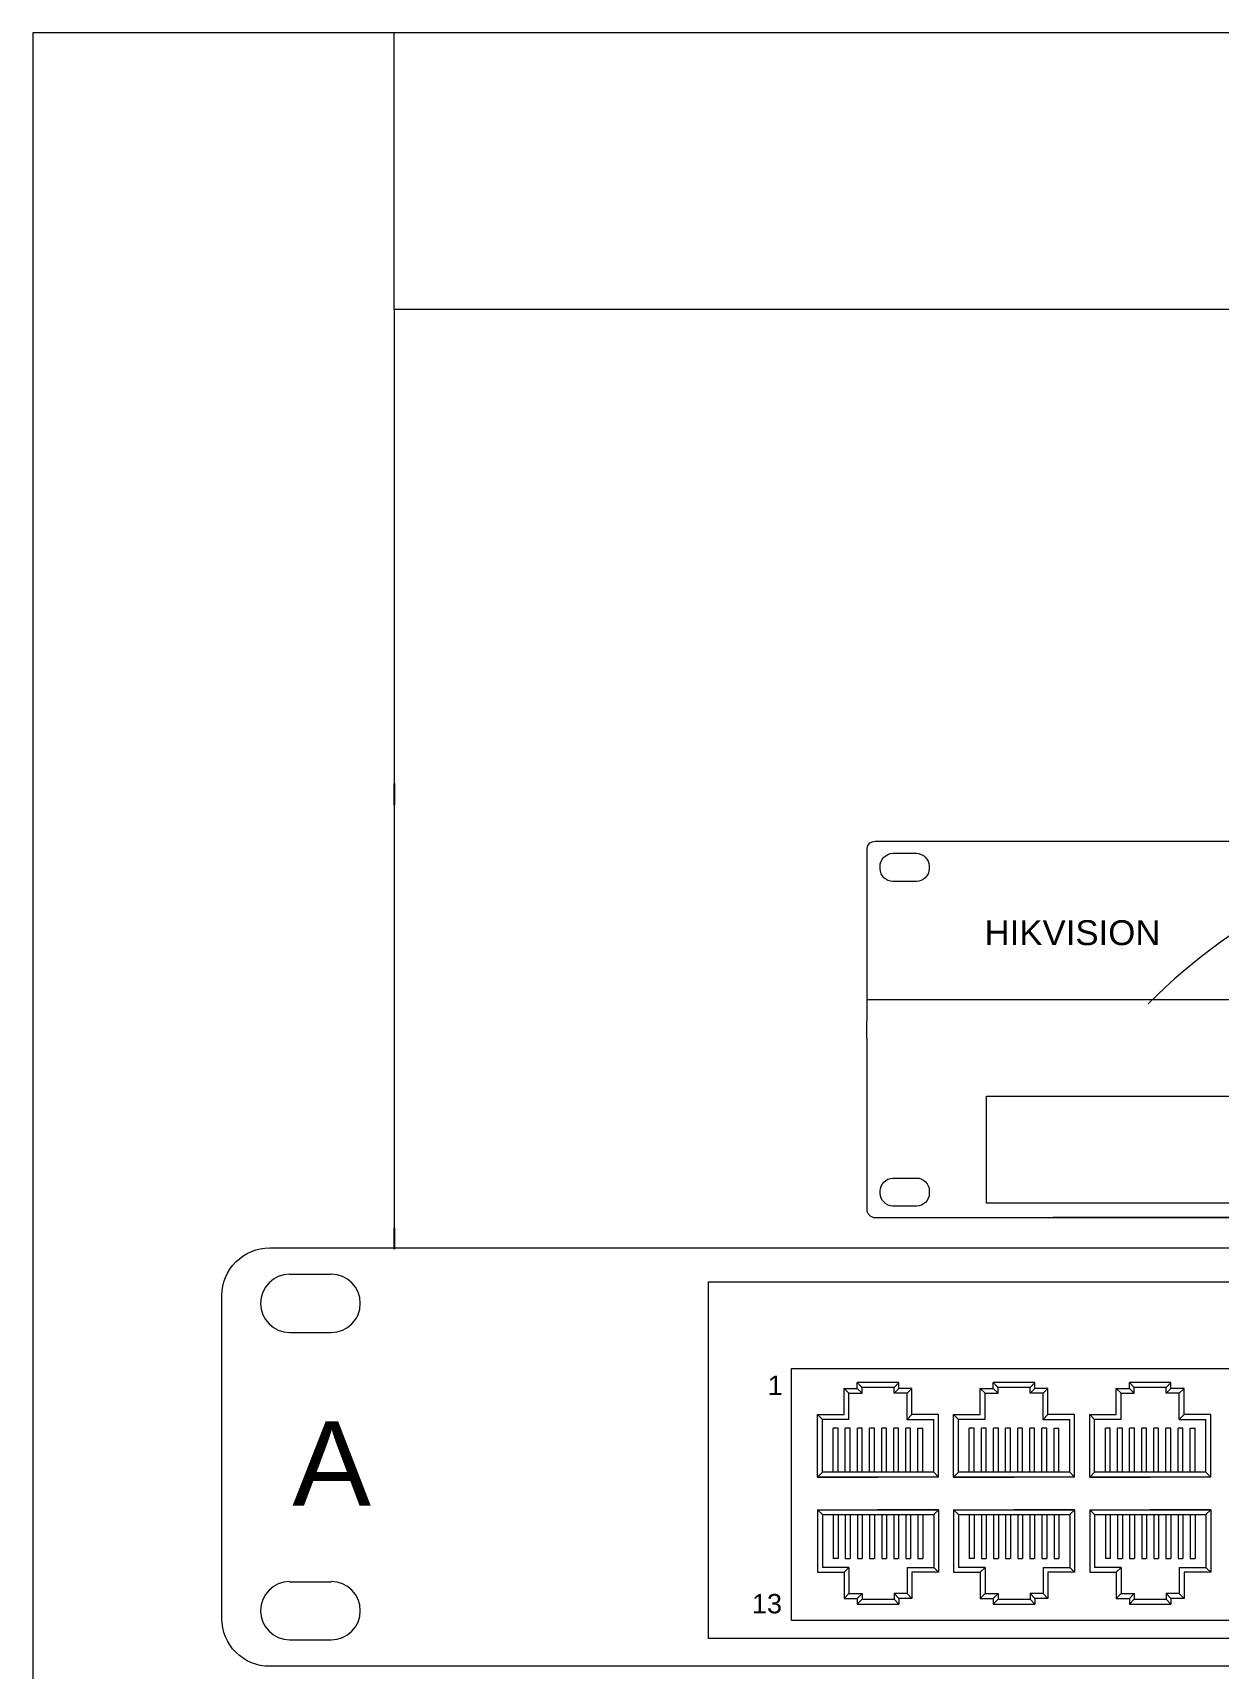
# Model space of a CAD drawing. Header units: millimetres. Extents: x 1256 to 2931, y 3298 to 3694.
# Drawn here: x 1451.82 to 1465.88, y 3486.84 to 3506.24 of the extents above; entities that cross this region are included whole.
import ezdxf

# ---------------------------------------------------------------- set-up
doc = ezdxf.new("R2010")
doc.units = ezdxf.units.MM
doc.layers.get('0').update_dxf_attribs({"color": 250, "lineweight": 5})
for name, color, linetype, lineweight in [('(B) 1U - NVR', 250, 'Continuous', 5), ('(C)1U - Gestion Cable', 250, 'Continuous', 5), ('Canales', 250, 'Continuous', 25), ('Rack 1 - 2', 250, 'Continuous', 5)]:
    doc.layers.add(name, color=color, linetype=linetype, lineweight=lineweight)
doc.styles.get("Standard").update_dxf_attribs({"font": 'Arial.ttf'})

# ---------------------------------------------------------------- blocks, each defined once
blk = doc.blocks.new('1U - Switch 24P RJ45')
at = {"layer": '(C)1U - Gestion Cable', "lineweight": 5}
blk.add_lwpolyline([(30869, -8639), (-614, -8639, -0.414214), (-963, -8290), (-963, -5939, -0.414214), (-614, -5591), (32726, -5591)], format="xyb", dxfattribs=at)
at = {"lineweight": 5}
for p, q in [((-469, -5783), (-166, -5783)), ((2582, -5839), (17329, -5839)), ((2582, -8437), (2582, -5839)), ((-469, -6207), (-166, -6207)), ((3569, -6805), (3569, -6615)), ((3605, -6650), (3569, -6615)), ((3569, -6615), (3665, -6615)), ((3605, -6840), (3605, -6650)), ((3605, -6650), (3700, -6650)), ((3968, -6572), (3665, -6572)), ((3665, -6615), (3665, -6572)), ((3700, -6607), (3665, -6572)), ((3700, -6650), (3665, -6615)), ((3700, -6650), (3700, -6607)), ((3933, -6607), (3700, -6607)), ((3933, -6607), (3968, -6572)), ((3933, -6650), (3933, -6607)), ((3933, -6650), (3968, -6615)), ((4028, -6650), (3933, -6650)), ((3968, -6615), (3968, -6572)), ((4063, -6615), (3968, -6615)), ((4028, -6650), (4063, -6615)), ((4028, -6840), (4028, -6650)), ((4063, -6805), (4063, -6615)), ((4561, -6805), (4561, -6615)), ((4596, -6650), (4561, -6615)), ((4561, -6615), (4656, -6615)), ((4596, -6840), (4596, -6650)), ((4596, -6650), (4691, -6650)), ((4959, -6572), (4656, -6572)), ((4656, -6615), (4656, -6572)), ((4691, -6607), (4656, -6572)), ((4691, -6650), (4656, -6615)), ((4691, -6650), (4691, -6607)), ((4924, -6607), (4691, -6607)), ((4924, -6607), (4959, -6572)), ((4924, -6650), (4924, -6607)), ((4924, -6650), (4959, -6615)), ((5019, -6650), (4924, -6650)), ((4959, -6615), (4959, -6572)), ((5054, -6615), (4959, -6615)), ((5019, -6650), (5054, -6615)), ((5019, -6840), (5019, -6650)), ((5054, -6805), (5054, -6615)), ((5552, -6805), (5552, -6615)), ((5587, -6650), (5552, -6615)), ((5552, -6615), (5647, -6615)), ((5587, -6841), (5587, -6650)), ((5587, -6650), (5682, -6650)), ((5950, -6572), (5647, -6572)), ((5647, -6615), (5647, -6572)), ((5682, -6607), (5647, -6572)), ((5682, -6650), (5647, -6615)), ((5682, -6650), (5682, -6607)), ((5915, -6607), (5682, -6607)), ((5915, -6607), (5950, -6572)), ((5915, -6650), (5915, -6607)), ((5915, -6650), (5950, -6615)), ((6010, -6650), (5915, -6650)), ((5950, -6615), (5950, -6572)), ((6046, -6615), (5950, -6615)), ((6010, -6650), (6046, -6615)), ((6010, -6841), (6010, -6650)), ((6046, -6805), (6046, -6615)), ((3375, -7260), (3375, -6805)), ((3375, -6805), (3569, -6805)), ((3411, -6840), (3375, -6805)), ((3411, -7225), (3411, -6840)), ((3605, -6840), (3411, -6840)), ((3490, -7225), (3490, -6905)), ((3525, -6905), (3490, -6905)), ((3525, -7225), (3525, -6905)), ((3578, -7225), (3578, -6905)), ((3614, -6905), (3578, -6905)), ((3614, -7225), (3614, -6905)), ((3666, -7225), (3666, -6905)), ((3702, -6905), (3666, -6905)), ((3702, -7225), (3702, -6905)), ((3755, -7225), (3755, -6905)), ((3790, -6905), (3755, -6905)), ((3790, -7225), (3790, -6905)), ((3843, -7225), (3843, -6905)), ((3878, -6905), (3843, -6905)), ((3878, -7225), (3878, -6905)), ((3931, -7225), (3931, -6905)), ((3966, -6905), (3931, -6905)), ((3966, -7225), (3966, -6905)), ((4019, -7225), (4019, -6905)), ((4054, -6905), (4019, -6905)), ((4028, -6840), (4063, -6805)), ((4028, -6840), (4222, -6840)), ((4054, -7225), (4054, -6905)), ((4257, -6805), (4063, -6805)), ((4107, -6905), (4143, -6905)), ((4107, -7225), (4107, -6905)), ((4143, -7225), (4143, -6905)), ((4222, -7225), (4222, -6840)), ((4257, -7260), (4257, -6805)), ((4367, -7260), (4367, -6805)), ((4367, -6805), (4561, -6805)), ((4402, -6840), (4367, -6805)), ((4402, -7225), (4402, -6840)), ((4596, -6840), (4402, -6840)), ((4481, -7225), (4481, -6905)), ((4517, -6905), (4481, -6905)), ((4517, -7225), (4517, -6905)), ((4569, -7225), (4569, -6905)), ((4605, -6905), (4569, -6905)), ((4605, -7225), (4605, -6905)), ((4658, -7225), (4658, -6905)), ((4693, -6905), (4658, -6905)), ((4693, -7225), (4693, -6905)), ((4746, -7225), (4746, -6905)), ((4781, -6905), (4746, -6905)), ((4781, -7225), (4781, -6905)), ((4834, -7225), (4834, -6905)), ((4869, -6905), (4834, -6905)), ((4869, -7225), (4869, -6905)), ((4922, -7225), (4922, -6905)), ((4957, -6905), (4922, -6905)), ((4957, -7225), (4957, -6905)), ((5010, -7225), (5010, -6905)), ((5046, -6905), (5010, -6905)), ((5019, -6840), (5054, -6805)), ((5019, -6840), (5213, -6840)), ((5046, -7225), (5046, -6905)), ((5248, -6805), (5054, -6805)), ((5099, -6905), (5134, -6905)), ((5099, -7225), (5099, -6905)), ((5134, -7225), (5134, -6905)), ((5213, -7225), (5213, -6840)), ((5248, -7260), (5248, -6805)), ((5358, -7260), (5358, -6805)), ((5358, -6805), (5552, -6805)), ((5393, -6841), (5358, -6805)), ((5393, -7225), (5393, -6841)), ((5587, -6841), (5393, -6841)), ((5472, -7225), (5472, -6905)), ((5508, -6905), (5472, -6905)), ((5508, -7225), (5508, -6905)), ((5561, -7225), (5561, -6905)), ((5596, -6905), (5561, -6905)), ((5596, -7225), (5596, -6905)), ((5649, -7225), (5649, -6905)), ((5684, -6905), (5649, -6905)), ((5684, -7225), (5684, -6905)), ((5737, -7225), (5737, -6905)), ((5772, -6905), (5737, -6905)), ((5772, -7225), (5772, -6905)), ((5825, -7225), (5825, -6905)), ((5860, -6905), (5825, -6905)), ((5860, -7225), (5860, -6905)), ((5913, -7225), (5913, -6905)), ((5949, -6905), (5913, -6905)), ((5949, -7225), (5949, -6905)), ((6002, -7225), (6002, -6905)), ((6037, -6905), (6002, -6905)), ((6010, -6841), (6046, -6805)), ((6010, -6841), (6204, -6841)), ((6037, -7225), (6037, -6905)), ((6240, -6805), (6046, -6805)), ((6090, -6905), (6125, -6905)), ((6090, -7225), (6090, -6905)), ((6125, -7225), (6125, -6905)), ((6204, -7225), (6204, -6841)), ((6240, -7260), (6240, -6805)), ((3375, -7260), (3411, -7225)), ((4257, -7260), (3375, -7260)), ((3375, -7260), (3816, -7260)), ((4222, -7225), (3411, -7225)), ((4257, -7260), (4222, -7225)), ((4367, -7260), (4402, -7225)), ((5248, -7260), (4367, -7260)), ((4367, -7260), (4808, -7260)), ((5213, -7225), (4402, -7225)), ((5248, -7260), (5213, -7225)), ((5358, -7260), (5393, -7225)), ((6240, -7260), (5358, -7260)), ((5358, -7260), (5799, -7260)), ((6204, -7225), (5393, -7225)), ((6240, -7260), (6204, -7225)), ((3375, -7498), (4257, -7498)), ((3375, -7498), (3375, -7953)), ((3375, -7498), (3411, -7533)), ((4257, -7498), (3816, -7498)), ((4257, -7498), (4222, -7533)), ((4257, -7498), (4257, -7953)), ((4367, -7498), (5248, -7498)), ((4367, -7498), (4367, -7953)), ((4367, -7498), (4402, -7533)), ((5248, -7498), (4808, -7498)), ((5248, -7498), (5213, -7533)), ((5248, -7498), (5248, -7953)), ((5358, -7498), (6240, -7498)), ((5358, -7498), (5358, -7953)), ((5358, -7498), (5393, -7533)), ((6240, -7498), (5799, -7498)), ((6240, -7498), (6204, -7533)), ((6240, -7498), (6240, -7953)), ((3411, -7533), (4222, -7533)), ((3411, -7533), (3411, -7918)), ((3490, -7533), (3490, -7853)), ((3525, -7533), (3525, -7853)), ((3578, -7533), (3578, -7853)), ((3613, -7533), (3613, -7853)), ((3666, -7533), (3666, -7853)), ((3702, -7533), (3702, -7853)), ((3754, -7533), (3754, -7853)), ((3790, -7533), (3790, -7853)), ((3843, -7533), (3843, -7853)), ((3878, -7533), (3878, -7853)), ((3931, -7533), (3931, -7853)), ((3966, -7533), (3966, -7853)), ((4019, -7533), (4019, -7853)), ((4054, -7533), (4054, -7853)), ((4107, -7533), (4107, -7853)), ((4142, -7533), (4142, -7853)), ((4222, -7533), (4222, -7918)), ((4402, -7533), (5213, -7533)), ((4402, -7533), (4402, -7918)), ((4481, -7533), (4481, -7853)), ((4517, -7533), (4517, -7853)), ((4569, -7533), (4569, -7853)), ((4605, -7533), (4605, -7853)), ((4658, -7533), (4658, -7853)), ((4693, -7533), (4693, -7853)), ((4746, -7533), (4746, -7853)), ((4781, -7533), (4781, -7853)), ((4834, -7533), (4834, -7853)), ((4869, -7533), (4869, -7853)), ((4922, -7533), (4922, -7853)), ((4957, -7533), (4957, -7853)), ((5010, -7533), (5010, -7853)), ((5046, -7533), (5046, -7853)), ((5099, -7533), (5099, -7853)), ((5134, -7533), (5134, -7853)), ((5213, -7533), (5213, -7918)), ((5393, -7533), (6204, -7533)), ((5393, -7533), (5393, -7918)), ((5472, -7533), (5472, -7853)), ((5508, -7533), (5508, -7853)), ((5561, -7533), (5561, -7853)), ((5596, -7533), (5596, -7853)), ((5649, -7533), (5649, -7853)), ((5684, -7533), (5684, -7853)), ((5737, -7533), (5737, -7853)), ((5772, -7533), (5772, -7853)), ((5825, -7533), (5825, -7853)), ((5860, -7533), (5860, -7853)), ((5913, -7533), (5913, -7853)), ((5949, -7533), (5949, -7853)), ((6002, -7533), (6002, -7853)), ((6037, -7533), (6037, -7853)), ((6090, -7533), (6090, -7853)), ((6125, -7533), (6125, -7853)), ((6204, -7533), (6204, -7918)), ((3525, -7853), (3490, -7853)), ((3578, -7853), (3613, -7853)), ((3666, -7853), (3702, -7853)), ((3754, -7853), (3790, -7853)), ((3843, -7853), (3878, -7853)), ((3931, -7853), (3966, -7853)), ((4019, -7853), (4054, -7853)), ((4107, -7853), (4142, -7853)), ((4517, -7853), (4481, -7853)), ((4569, -7853), (4605, -7853)), ((4658, -7853), (4693, -7853)), ((4746, -7853), (4781, -7853)), ((4834, -7853), (4869, -7853)), ((4922, -7853), (4957, -7853)), ((5010, -7853), (5046, -7853)), ((5099, -7853), (5134, -7853)), ((5508, -7853), (5472, -7853)), ((5561, -7853), (5596, -7853)), ((5649, -7853), (5684, -7853)), ((5737, -7853), (5772, -7853)), ((5825, -7853), (5860, -7853)), ((5913, -7853), (5949, -7853)), ((6002, -7853), (6037, -7853)), ((6090, -7853), (6125, -7853)), ((3375, -7953), (3569, -7953)), ((3605, -7918), (3411, -7918)), ((3605, -7918), (3569, -7953)), ((3569, -7953), (3569, -8144)), ((3605, -7918), (3605, -8108)), ((4028, -7918), (4222, -7918)), ((4028, -7918), (4028, -8108)), ((4257, -7953), (4063, -7953)), ((4063, -7953), (4063, -8144)), ((4222, -7918), (4257, -7953)), ((4367, -7953), (4561, -7953)), ((4596, -7918), (4402, -7918)), ((4596, -7918), (4561, -7953)), ((4561, -7953), (4561, -8144)), ((4596, -7918), (4596, -8108)), ((5019, -7918), (5213, -7918)), ((5019, -7918), (5019, -8108)), ((5248, -7953), (5054, -7953)), ((5054, -7953), (5054, -8144)), ((5213, -7918), (5248, -7953)), ((5358, -7953), (5552, -7953)), ((5587, -7918), (5393, -7918)), ((5587, -7918), (5552, -7953)), ((5552, -7953), (5552, -8144)), ((5587, -7918), (5587, -8108)), ((6010, -7918), (6204, -7918)), ((6010, -7918), (6010, -8108)), ((6240, -7953), (6046, -7953)), ((6046, -7953), (6046, -8144)), ((6204, -7918), (6240, -7953)), ((-469, -8023), (-166, -8023)), ((3605, -8108), (3569, -8144)), ((3569, -8144), (3664, -8144)), ((3605, -8108), (3700, -8108)), ((3700, -8108), (3664, -8144)), ((3664, -8144), (3664, -8186)), ((3700, -8151), (3664, -8186)), ((3664, -8186), (3968, -8186)), ((3700, -8108), (3700, -8151)), ((3700, -8151), (3933, -8151)), ((3933, -8108), (3968, -8144)), ((4028, -8108), (3933, -8108)), ((3933, -8108), (3933, -8151)), ((3933, -8151), (3968, -8186)), ((4063, -8144), (3968, -8144)), ((3968, -8144), (3968, -8186)), ((4028, -8108), (4063, -8144)), ((4596, -8108), (4561, -8144)), ((4561, -8144), (4656, -8144)), ((4596, -8108), (4691, -8108)), ((4691, -8108), (4656, -8144)), ((4656, -8144), (4656, -8186)), ((4691, -8151), (4656, -8186)), ((4656, -8186), (4959, -8186)), ((4691, -8108), (4691, -8151)), ((4691, -8151), (4924, -8151)), ((4924, -8108), (4959, -8144)), ((5019, -8108), (4924, -8108)), ((4924, -8108), (4924, -8151)), ((4924, -8151), (4959, -8186)), ((5054, -8144), (4959, -8144)), ((4959, -8144), (4959, -8186)), ((5019, -8108), (5054, -8144)), ((5587, -8108), (5552, -8144)), ((5552, -8144), (5647, -8144)), ((5587, -8108), (5682, -8108)), ((5682, -8108), (5647, -8144)), ((5647, -8144), (5647, -8186)), ((5682, -8151), (5647, -8186)), ((5647, -8186), (5950, -8186)), ((5682, -8108), (5682, -8151)), ((5682, -8151), (5915, -8151)), ((5915, -8108), (5950, -8144)), ((6010, -8108), (5915, -8108)), ((5915, -8108), (5915, -8151)), ((5915, -8151), (5950, -8186)), ((6046, -8144), (5950, -8144)), ((5950, -8144), (5950, -8186)), ((6010, -8108), (6046, -8144)), ((-469, -8446), (-166, -8446)), ((17329, -8437), (2582, -8437))]:
    blk.add_line(p, q, dxfattribs=at)
blk.add_lwpolyline([(3186, -6470), (7405, -6470), (7405, -8305), (3186, -8305)], close=True, dxfattribs=at)
for centre, start, end in [((-469, -5995), 90, 270), ((-166, -5995), 270, 90), ((-469, -8234), 90, 270), ((-166, -8234), 270, 90)]:
    blk.add_arc(centre, 212, start, end, dxfattribs=at)
at = {"lineweight": 5, "char_height": 141.1, "width": 227.15, "attachment_point": 1}
for s, insert in [('{\\fArial|b0|i0|c0|p34;1}', (3013, -6522)), ('{\\fArial|b0|i0|c0|p34;13}', (2898, -8112))]:
    blk.add_mtext(s, dxfattribs=dict(at, insert=insert))

msp = doc.modelspace()

# ---------------------------------------------------------------- linework, layer by layer
at = {"layer": '(B) 1U - NVR'}
for p, q in [((1456.104, 3497.081), (1456.104, 3491.809)), ((1468.595, 3492.184), (1463.921, 3492.184))]:
    msp.add_line(p, q, dxfattribs=at)
at = {"layer": '(B) 1U - NVR', "color": 0}
msp.add_line((1461.711, 3494.769), (1479.061, 3494.766), dxfattribs=at)
at = {"layer": '(B) 1U - NVR', "color": 5}
msp.add_line((1461.711, 3494.311), (1461.71, 3494.511), dxfattribs=at)
at = {"layer": '(B) 1U - NVR'}
for points in [[(1486.148, 3494.514, -0.004607), (1486.148, 3494.516), (1486.148, 3494.516), (1486.148, 3496.542, 0.414021), (1486.046, 3496.643), (1486.046, 3496.643), (1461.811, 3496.643, 0.457803), (1461.71, 3496.542), (1461.71, 3496.542), (1461.71, 3494.511)], [(1462.021, 3496.504), (1462.021, 3496.504), (1462.299, 3496.504, -0.401538), (1462.451, 3496.352), (1462.451, 3496.352), (1462.451, 3496.321, -0.401538), (1462.299, 3496.169), (1462.299, 3496.169), (1462.021, 3496.169, -0.401538), (1461.869, 3496.321), (1461.869, 3496.321), (1461.869, 3496.347, -0.409645), (1462.021, 3496.504), (1462.021, 3496.504)], [(1461.711, 3494.313, 0.005693), (1461.711, 3494.311), (1461.711, 3494.311), (1461.711, 3492.28, 0.414214), (1461.812, 3492.184), (1461.812, 3492.184)], [(1461.812, 3492.184), (1486.048, 3492.184), (1486.048, 3492.184), (1486.048, 3492.184, 0.41425), (1486.149, 3492.285), (1486.149, 3492.285), (1486.149, 3494.311, 0.002077), (1486.149, 3494.312, 0.002077)], [(1462.022, 3492.652), (1462.022, 3492.652), (1462.301, 3492.652, -0.401538), (1462.453, 3492.5), (1462.453, 3492.5), (1462.453, 3492.47, -0.401538), (1462.301, 3492.318), (1462.301, 3492.318), (1462.022, 3492.318, -0.401538), (1461.871, 3492.47), (1461.871, 3492.47), (1461.871, 3492.495, -0.409645), (1462.022, 3492.652), (1462.022, 3492.652)]]:
    msp.add_lwpolyline(points, format="xyb", dxfattribs=at)
at = {"layer": '(B) 1U - NVR', "color": 0}
msp.add_lwpolyline([(1463.133, 3493.625), (1472.061, 3493.625), (1472.061, 3492.354), (1463.133, 3492.354)], close=True, dxfattribs=at)
at = {"layer": '(B) 1U - NVR'}
msp.add_lwpolyline([(1461.812, 3492.184), (1461.812, 3492.184), (1461.812, 3492.184), (1461.812, 3492.184)], close=True, dxfattribs=at)
at = {"layer": '(B) 1U - NVR', "color": 0}
msp.add_arc((1469.762, 3490.047), 6.636, 96.4158, 135.2425, dxfattribs=at)
msp.add_line((1456.104, 3502.954), (1456.104, 3506.239))
at = {"layer": 'Canales'}
for p, q in [((1456.104, 3497.331), (1456.104, 3497.081)), ((1456.104, 3492.059), (1456.104, 3491.809))]:
    msp.add_line(p, q, dxfattribs=at)
at = {"layer": 'Rack 1 - 2'}
for p, q in [((1511.818, 3506.239), (1451.818, 3506.239)), ((1451.818, 3506.239), (1451.818, 3446.239)), ((1491.27, 3502.954), (1456.104, 3502.954)), ((1456.104, 3502.954), (1456.104, 3502.328)), ((1456.104, 3502.328), (1456.104, 3497.331))]:
    msp.add_line(p, q, dxfattribs=at)

# ---------------------------------------------------------------- block references
at = {"xscale": 0.001628646472608354, "yscale": 0.001628646472608354, "zscale": 0.001628646472608354}
msp.add_blockref('1U - Switch 24P RJ45', (1455.629, 3500.929), dxfattribs=at)

# ---------------------------------------------------------------- texts
at = {"layer": '(B) 1U - NVR', "color": 3}
msp.add_text('HIKVISION', height=0.2954, dxfattribs=at).set_placement((1463.108, 3495.415))
at = {"layer": '(B) 1U - NVR', "insert": (1454.865, 3489.766), "char_height": 1, "attachment_point": 1}
msp.add_mtext_dynamic_manual_height_columns('\\pi0.03308;A', width=1, gutter_width=12.5, heights=[1], dxfattribs=at)

doc.saveas('drawing.dxf')
